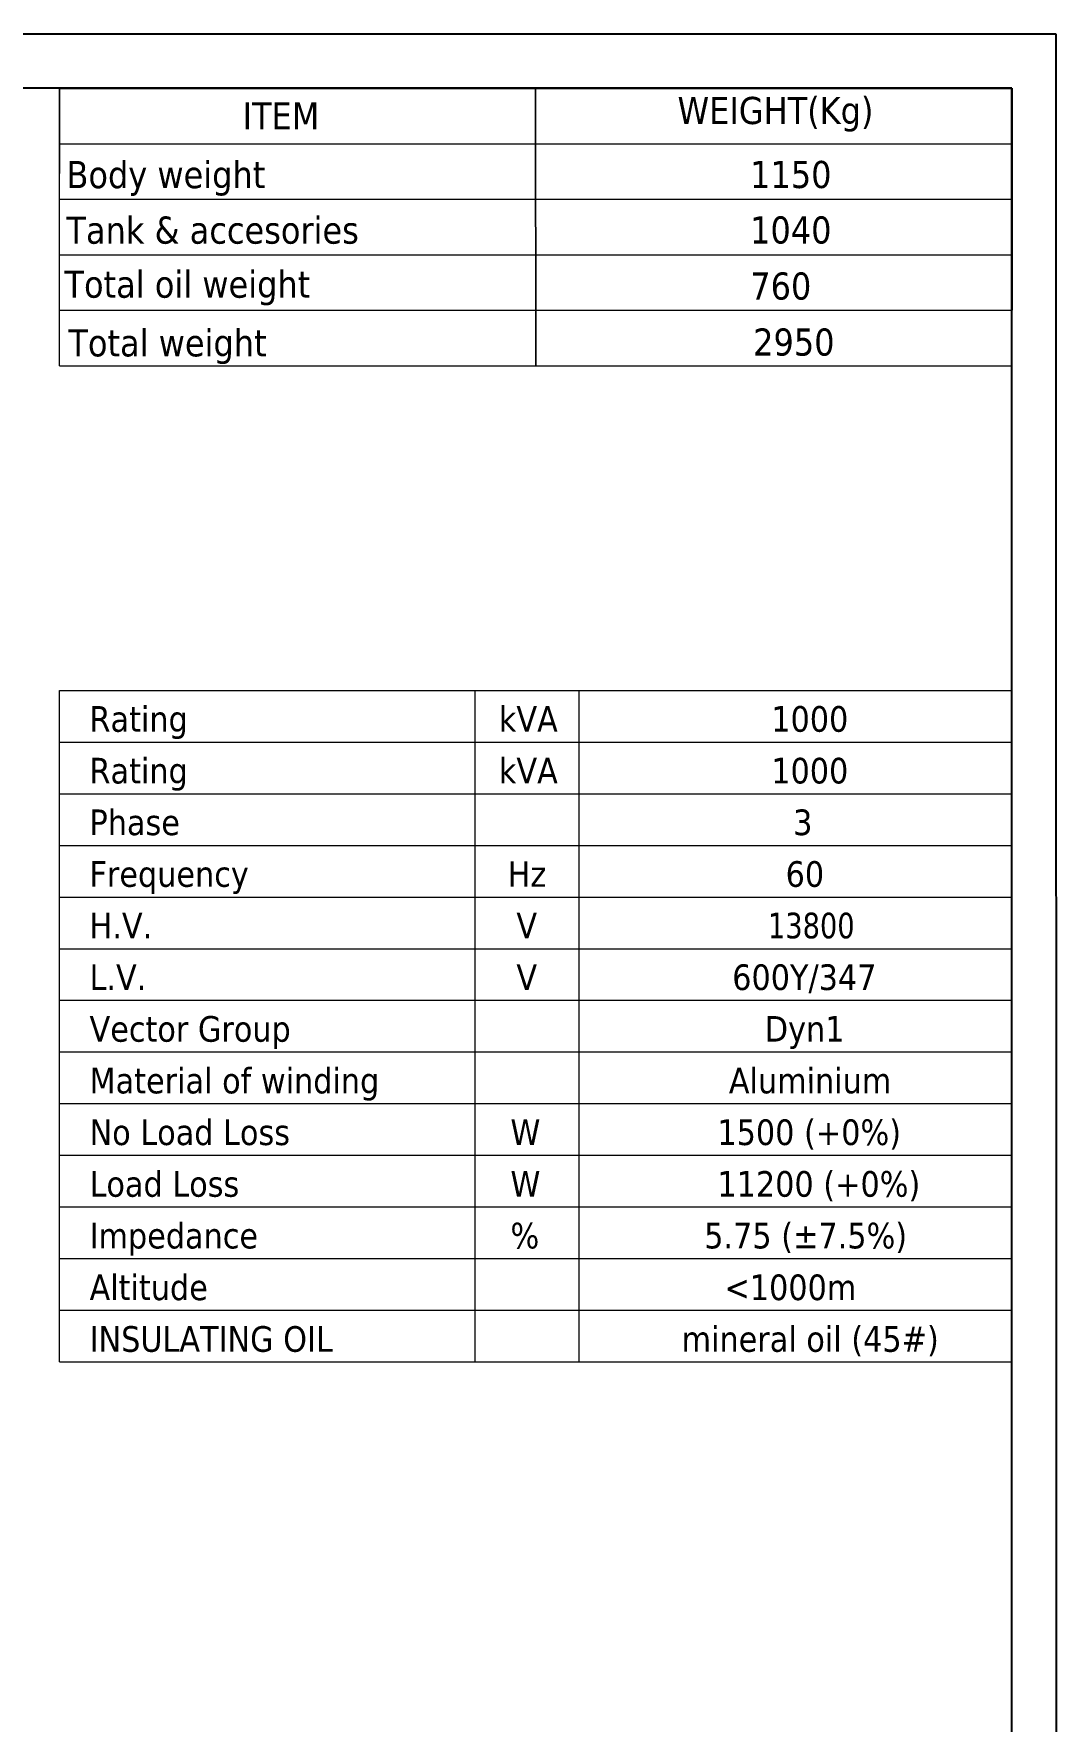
# Model space of a CAD drawing. Header units: millimetres. Extents: x -41310 to 13905, y 1865 to 89610.
# Drawn here: x 11923 to 13905, y 5138 to 8411 of the extents above; entities that cross this region are included whole.
import ezdxf

# ---------------------------------------------------------------- set-up
doc = ezdxf.new("R2010")
doc.units = ezdxf.units.MM
doc.layers.add('1', color=4, linetype='Continuous')
doc.layers.add('铁心', color=3, linetype='Continuous', lineweight=0)
doc.styles.add('Tahoma$001', font='tahoma.ttf', dxfattribs={"height": 2.159784})

msp = doc.modelspace()

# ---------------------------------------------------------------- linework, layer by layer
at = {"layer": '1', "lineweight": -3, "ltscale": 2, "extrusion": (-0.004685, -0.017452, 0.999837)}
for p, q in [((4732.8, 8410.8, 86.3), (13904.7, 8410.8, 129.3)), ((13904.7, 8410.8, 129.3), (13905.2, 1865.1, 15)), ((13819.1, 8305.3, 127), (4987.5, 8305.3, 85.7)), ((11972.6, 8305.3, 118.4), (13819.1, 8305.3, 127)), ((13819.1, 8305.3, 127), (13819.1, 7874.7, 119.5)), ((13819.6, 1958.5, 16.3), (13819.1, 8305.3, 127))]:
    msp.add_line(p, q, dxfattribs=at)
at = {"layer": '铁心', "extrusion": (-0.004685, -0.017452, 0.999837)}
for p, q in [((11972.6, 8305.3, 118.4), (11972.6, 8140, 115.5)), ((11972.6, 7767, 109), (11972.6, 8305.3, 118.4)), ((12895.8, 8305.3, 122.7), (12895.9, 7767, 113.3)), ((12895.9, 7767, 113.3), (12895.8, 8305.3, 122.7)), ((11972.6, 8197.6, 116.5), (13819.1, 8197.6, 125.2)), ((11972.6, 8090, 114.6), (13819.1, 8090, 123.3)), ((11972.6, 7982.3, 112.8), (13819.1, 7982.3, 121.4)), ((11972.6, 7874.7, 110.9), (13819.1, 7874.7, 119.5)), ((11972.6, 7767, 109), (13819.1, 7767, 117.7)), ((11972.8, 5834.8, 75.3), (11972.7, 7137.2, 98)), ((11972.7, 7137.2, 98), (13819.2, 7137.2, 106.7)), ((12777.7, 7137.2, 101.8), (12777.8, 5834.8, 79)), ((12979.5, 7137.2, 102.7), (12979.6, 5834.8, 80)), ((11972.7, 7037, 96.3), (13819.2, 7037, 104.9)), ((13819.3, 5834.8, 83.9), (13819.2, 7037, 104.9)), ((11972.7, 6936.8, 94.5), (13819.2, 6936.8, 103.2)), ((11972.7, 6836.5, 92.8), (13819.2, 6836.5, 101.4)), ((11972.7, 6736.3, 91), (13819.2, 6736.3, 99.7)), ((11972.7, 6636, 89.3), (13819.2, 6636, 97.9)), ((11972.7, 6536.5, 87.5), (13819.2, 6536.5, 96.2)), ((11972.7, 6436.3, 85.8), (13819.2, 6436.3, 94.4)), ((11972.7, 6336, 84), (13819.3, 6336, 92.7)), ((11972.7, 6235.8, 82.3), (13819.3, 6235.8, 90.9)), ((11972.7, 6135.5, 80.5), (13819.3, 6135.5, 89.2)), ((11972.7, 6035.3, 78.8), (13819.3, 6035.3, 87.4)), ((11972.8, 5935, 77), (13819.3, 5935, 85.7)), ((11972.8, 5834.8, 75.3), (13819.3, 5834.8, 83.9)), ((13819.3, 5834.8, 83.9), (13819.3, 5734, 82.2))]:
    msp.add_line(p, q, dxfattribs=at)

# ---------------------------------------------------------------- texts
at = {"layer": '铁心', "extrusion": (-0.004685, -0.017452, 0.999837), "style": 'Tahoma$001'}
for s, height, p in [('WEIGHT(Kg)', 52.59, (10585.2, 11369.3, -82.7)), ('ITEM', 52.59, (9773.4, 11140.5, -82.7)), ('Body weight', 52.592, (9473.2, 10941.9, -82.7)), ('1150', 52.59, (10753.3, 11285.9, -82.7)), ('Tank & accesories', 52.592, (9501.1, 10837.9, -82.7)), ('1040', 52.59, (10781.2, 11181.9, -82.7)), ('Total oil weight', 52.592, (9524.6, 10735.7, -82.7)), ('760', 52.59, (10809.7, 11077, -82.7)), ('Total weight', 52.592, (9561.4, 10627.7, -82.7)), ('2950', 52.59, (10843.3, 10973.5, -82.7)), ('Rating          ', 49.747, (9789.7, 9935.1, -82.7)), ('kVA', 49.75, (10556.3, 10140.9, -82.7)), ('1000', 49.75, (11066.4, 10277.9, -82.7)), ('Rating          ', 49.747, (9815.7, 9838.2, -82.7)), ('kVA', 49.75, (10582.3, 10044.1, -82.7)), ('1000', 49.75, (11092.4, 10181, -82.7)), ('Phase                     ', 49.747, (9841.7, 9741.4, -82.7)), ('3', 49.7, (11159.4, 10095.2, -82.7)), ('Frequency', 49.75, (9867.7, 9644.6, -82.7)), ('Hz', 49.75, (10650.7, 9854.8, -82.7)), ('60', 49.75, (11171.2, 9994.6, -82.7)), ('H.V. ', 49.75, (9893.6, 9548.1, -82.7)), ('V', 49.7, (10693, 9762.7, -82.7)), ('L.V. ', 49.75, (9919.6, 9451.3, -82.7)), ('V', 49.7, (10719, 9665.9, -82.7)), ('600Y/347', 49.75, (11123.1, 9774.4, -82.7)), ('Vector Group', 49.747, (9945.6, 9354.4, -82.7)), ('Dyn1', 49.75, (11210.1, 9694, -82.7)), ('Material of winding', 49.747, (9971.6, 9257.6, -82.7)), ('Aluminium', 49.75, (11168.8, 9579.1, -82.7)), ('No Load Loss', 49.747, (9997.6, 9160.8, -82.7)), ('W', 49.7, (10785.8, 9372.4, -82.7)), ('1500 (+0%)', 49.75, (11173.3, 9476.5, -82.7)), ('Load Loss', 49.75, (10023.6, 9064, -82.7)), ('W', 49.7, (10811.8, 9275.6, -82.7)), ('11200 (+0%)', 49.747, (11199.3, 9379.7, -82.7)), ('Impedance', 49.75, (10049.6, 8967.1, -82.7)), ('%%%', 49.75, (10837.8, 9178.8, -82.7)), ('5.75 (±7.5%%%)', 49.747, (11200.6, 9276.2, -82.7)), ('Altitude ', 49.75, (10075.6, 8870.3, -82.7)), ('<1000m ', 49.75, (11264.5, 9189.5, -82.7)), ('INSULATING OIL', 49.747, (10101.6, 8773.5, -82.7)), ('mineral oil (45#)', 49.747, (11210.3, 9071.2, -82.7))]:
    msp.add_text(s, height=height, rotation=15.0301, dxfattribs=at).set_placement(p)
at = {"layer": '铁心', "extrusion": (-0.004685, -0.017452, 0.999837), "style": 'Tahoma$001', "width": 0.9}
msp.add_text('13800', height=49.75, rotation=15.0301, dxfattribs=at).set_placement((11164.1, 9889.2, -82.7))

doc.saveas('drawing.dxf')
